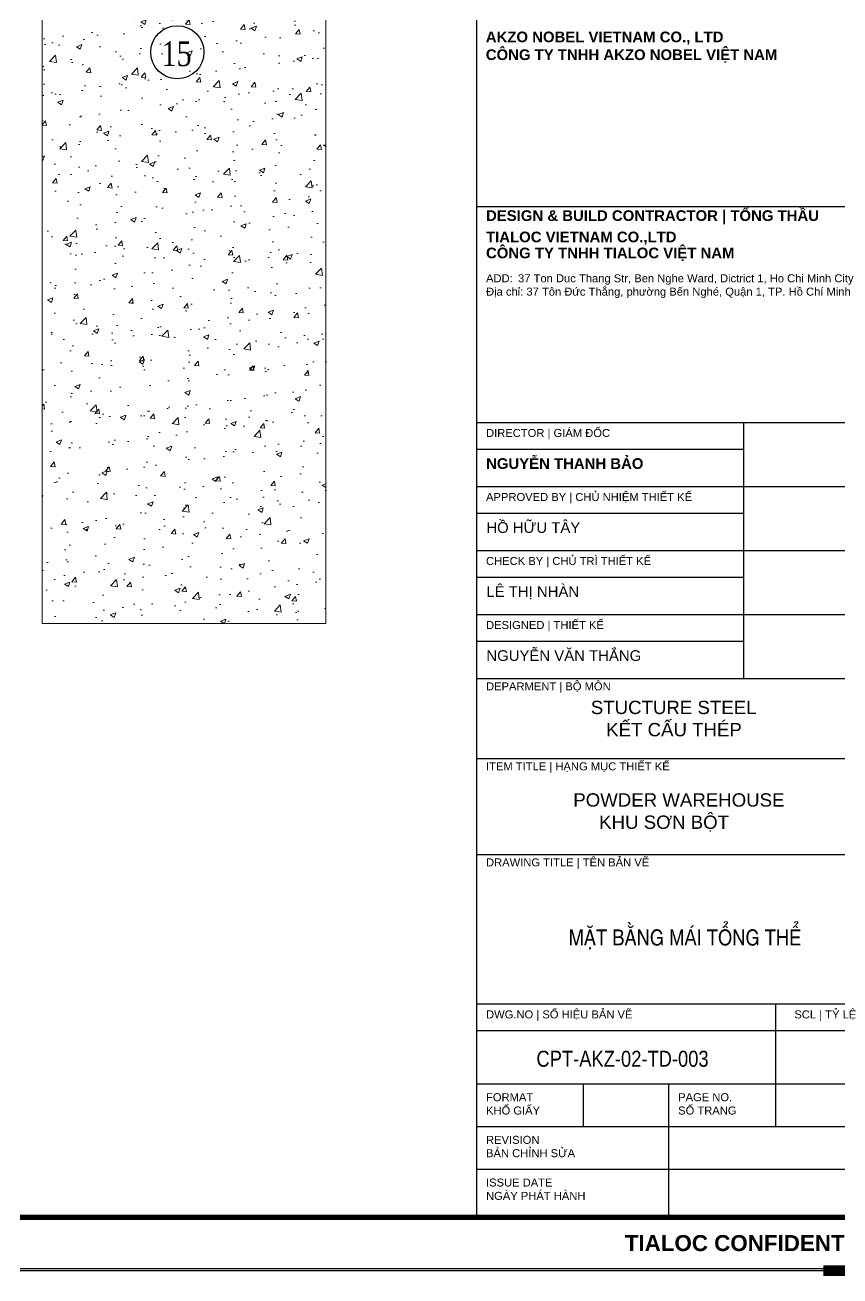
# Model space of a CAD drawing. Header units: inches. Extents: x 340055 to 349452, y -34649 to -30845.
# Drawn here: x 343981.9 to 344159, y -32250.6 to -31978.7 of the extents above; entities that cross this region are included whole.
import ezdxf
from ezdxf.enums import TextEntityAlignment as Align

# ---------------------------------------------------------------- set-up
doc = ezdxf.new("R2010")
doc.units = ezdxf.units.IN
doc.header["$MEASUREMENT"] = 0
for name, color, linetype in [('0 @ 1', 7, 'Continuous'), ('3', 3, 'Continuous'), ('CAUTAO', 7, 'Continuous'), ('NET IN', 3, 'Continuous')]:
    doc.layers.add(name, color=color, linetype=linetype)
doc.layers.add('Cover text', color=7, linetype='Continuous', true_color=0x52370f)
for name, color, linetype, lineweight in [('TEXT @ 1', 7, 'Continuous', 20), ('TL-TIILE BLOCK A2$0$TL-TITLE BLOCK - TEXT @ 1', 7, 'Continuous', 25), ('TL-TIILE BLOCK A2$0$TL-TITLE BLOCK 1', 7, 'Continuous', 50), ('TL-TIILE BLOCK A2$0$TL-TITLE BLOCK 2', 7, 'Continuous', 25), ('XRF-A-RF PLAN$0$TL-ARCH-BACKGROUND', 252, 'Continuous', 15)]:
    doc.layers.add(name, color=color, linetype=linetype, lineweight=lineweight)
doc.styles.add('TIEU DE', font='', dxfattribs={"width": 0.8})
doc.styles.add('TL-TIILE BLOCK A2$0$MEP-TEXT T.BLOCK 1', font='arial.ttf', dxfattribs={"height": 1.5})
doc.styles.add('TL-TIILE BLOCK A2$0$MEP-TEXT T.BLOCK 2', font='arial.ttf')
doc.styles.add('TL-TIILE BLOCK A2$0$MEP-TEXT T.BLOCK 3', font='arial.ttf', dxfattribs={"height": 3})
doc.styles.add('vntimeh.shx', font='vntimeh.shx', dxfattribs={"width": 0.8, "bigfont": 'bigfont.shx'})
doc.styles.get('TIEU DE').set_extended_font_data('.VnArial NarrowH')

# ---------------------------------------------------------------- blocks, each defined once
blk = doc.blocks.new('kt kien truc 1')
at = {"layer": 'Defpoints', "color": 8}
blk.add_lwpolyline([(0, 0), (594, 0), (594, 420), (0, 420)], close=True, dxfattribs=at)
at = {"layer": 'Defpoints', "color": 8, "const_width": 2}
blk.add_lwpolyline([(594, 20), (594, 0), (574, 0)], dxfattribs=at)
at = {"layer": 'TL-TIILE BLOCK A2$0$TL-TITLE BLOCK 1', "const_width": 1}
blk.add_lwpolyline([(20, 10), (579, 10), (584, 15), (584, 405), (579, 410), (20, 410), (15, 405), (15, 15)], close=True, dxfattribs=at)
at = {"layer": 'TL-TIILE BLOCK A2$0$TL-TITLE BLOCK 2'}
for p, q in [((509, 410), (509, 10)), ((509, 199.5), (584, 199.5)), ((509, 159), (584, 159)), ((559, 159), (559, 111)), ((509, 154), (559, 154)), ((509, 147), (584, 147)), ((509, 142), (559, 142)), ((509, 135), (584, 135)), ((509, 130), (559, 130)), ((509, 123), (584, 123)), ((509, 118), (559, 118)), ((509, 111), (584, 111)), ((509, 96), (584, 96)), ((509, 78), (584, 78)), ((509, 50), (584, 50)), ((565, 50), (565, 27)), ((509, 45), (584, 45)), ((509, 35), (584, 35)), ((529, 35), (529, 27)), ((545, 35), (545, 10)), ((509, 27), (584, 27)), ((509, 19), (584, 19))]:
    blk.add_line(p, q, dxfattribs=at)
at = {"layer": '0 @ 1', "attachment_point": 1}
for s, width, insert, char_height, style in [('\\pt10;{\\fArial|b1|i0|c0|p34;NGUYỄN THANH BẢO}', 32.1571, (510.79, 152.31), 2, 'TL-TIILE BLOCK A2$0$MEP-TEXT T.BLOCK 2'), ('\\pt15;{\\fArial|b1|i0|c0|p34;TIALOC CONFIDENTIAL}', 49.3859, (536.78, 6.67), 3, 'TL-TIILE BLOCK A2$0$MEP-TEXT T.BLOCK 3')]:
    blk.add_mtext_dynamic_manual_height_columns(s, width=width, gutter_width=12.5, heights=[0], dxfattribs=dict(at, insert=insert, char_height=char_height, style=style))
at = {"layer": 'TEXT @ 1', "attachment_point": 1, "style": 'TL-TIILE BLOCK A2$0$MEP-TEXT T.BLOCK 1'}
for s, width, insert, char_height in [('{\\C1;HỒ HỮU TÂY}', 50.8254, (510.84, 140.31), 2), ('{\\C1;LÊ THỊ NHÀN}', 50.8254, (510.84, 128.31), 2), ('{\\C1;NGUYỄN VĂN THẮNG}', 50.8254, (510.84, 116.31), 2), ('\\pi10.02899;{\\C1;STUCTURE STEEL \\P\\pi12.90587;KẾT CẤU THÉP}', 50.8254, (520.39, 106.84), 2.5), ('\\pi10.78205;{\\C1;POWDER WAREHOUSE\\P     KHU SƠN BỘT}', 64.0147, (516.35, 89.49), 2.5)]:
    blk.add_mtext_dynamic_manual_height_columns(s, width=width, gutter_width=15, heights=[0], dxfattribs=dict(at, insert=insert, char_height=char_height))
at = {"layer": 'TL-TIILE BLOCK A2$0$TL-TITLE BLOCK - TEXT @ 1', "attachment_point": 1}
for s, width, insert, char_height, style in [('\\pi5.64586;{\\fArial|b1|i0|c0|p34;AKZO NOBEL VIETNAM CO., LTD\\PCÔNG TY TNHH AKZO NOBEL VIỆT NAM}', 66.5482, (505.09, 232.29), 2, 'TL-TIILE BLOCK A2$0$MEP-TEXT T.BLOCK 2'), ('{\\fArial|b1|i0|c0|p34;DESIGN & BUILD CONTRACTOR | TỔNG THẦU}', 66.5482, (510.78, 198.79), 2, 'TL-TIILE BLOCK A2$0$MEP-TEXT T.BLOCK 2'), ('{\\fArial|b1|i0|c0|p34;TIALOC VIETNAM CO.,LTD}', 66.5482, (510.78, 194.79), 2, 'TL-TIILE BLOCK A2$0$MEP-TEXT T.BLOCK 2'), ('{\\fArial|b1|i0|c0|p34;CÔNG TY TNHH TIALOC VIỆT NAM}', 66.5482, (510.78, 191.79), 2, 'TL-TIILE BLOCK A2$0$MEP-TEXT T.BLOCK 2'), ('ADD:^I37 Ton Duc Thang Str, Ben Nghe Ward, Dictrict 1, Ho Chi Minh City ', 70.4569, (510.78, 186.79), 1.5, 'TL-TIILE BLOCK A2$0$MEP-TEXT T.BLOCK 1'), ('Địa chỉ: 37 Tôn Đức Thắng, phường Bến Nghé, Quận 1, TP. Hồ Chí Minh', 70.522, (510.78, 184.29), 1.5, 'TL-TIILE BLOCK A2$0$MEP-TEXT T.BLOCK 1'), ('DIRECTOR | GIÁM ĐỐC', 57.2397, (510.78, 157.79), 1.5, 'TL-TIILE BLOCK A2$0$MEP-TEXT T.BLOCK 1'), ('APPROVED BY | CHỦ NHIỆM THIẾT KẾ', 57.2397, (510.78, 145.79), 1.5, 'TL-TIILE BLOCK A2$0$MEP-TEXT T.BLOCK 1'), ('CHECK BY | CHỦ TRÌ THIẾT KẾ', 50.8254, (510.78, 133.79), 1.5, 'TL-TIILE BLOCK A2$0$MEP-TEXT T.BLOCK 1'), ('DESIGNED | THIẾT KẾ', 44.9979, (510.78, 121.79), 1.5, 'TL-TIILE BLOCK A2$0$MEP-TEXT T.BLOCK 1'), ('DEPARMENT | BỘ MÔN', 63.0963, (510.78, 110.29), 1.5, 'TL-TIILE BLOCK A2$0$MEP-TEXT T.BLOCK 1'), ('ITEM TITLE | HẠNG MỤC THIẾT KẾ', 63.0963, (510.78, 95.29), 1.5, 'TL-TIILE BLOCK A2$0$MEP-TEXT T.BLOCK 1'), ('DRAWING TITLE | TÊN BẢN VẼ', 63.0963, (510.78, 77.29), 1.5, 'TL-TIILE BLOCK A2$0$MEP-TEXT T.BLOCK 1'), ('DWG.NO | SỐ HIỆU BẢN VẼ', 37.618, (510.78, 48.79), 1.5, 'TL-TIILE BLOCK A2$0$MEP-TEXT T.BLOCK 1'), ('SCL | TỶ LỆ', 37.618, (568.56, 48.79), 1.5, 'TL-TIILE BLOCK A2$0$MEP-TEXT T.BLOCK 1'), ('FORMAT', 21.1246, (510.78, 33.27), 1.5, 'TL-TIILE BLOCK A2$0$MEP-TEXT T.BLOCK 1'), ('PAGE NO.', 21.1246, (546.78, 33.27), 1.5, 'TL-TIILE BLOCK A2$0$MEP-TEXT T.BLOCK 1'), ('KHỔ GIẤY', 31.0296, (510.78, 30.77), 1.5, 'TL-TIILE BLOCK A2$0$MEP-TEXT T.BLOCK 1'), ('SỐ TRANG', 31.0296, (546.78, 30.77), 1.5, 'TL-TIILE BLOCK A2$0$MEP-TEXT T.BLOCK 1'), ('REVISION', 21.1246, (510.78, 25.27), 1.5, 'TL-TIILE BLOCK A2$0$MEP-TEXT T.BLOCK 1'), ('BẢN CHỈNH SỬA', 31.0296, (510.78, 22.77), 1.5, 'TL-TIILE BLOCK A2$0$MEP-TEXT T.BLOCK 1'), ('ISSUE DATE', 21.1246, (510.78, 17.27), 1.5, 'TL-TIILE BLOCK A2$0$MEP-TEXT T.BLOCK 1'), ('NGÀY PHÁT HÀNH', 31.0296, (510.78, 14.77), 1.5, 'TL-TIILE BLOCK A2$0$MEP-TEXT T.BLOCK 1')]:
    blk.add_mtext_dynamic_manual_height_columns(s, width=width, gutter_width=15, heights=[0], dxfattribs=dict(at, insert=insert, char_height=char_height, style=style))

msp = doc.modelspace()

# ---------------------------------------------------------------- hatches: boundary and pattern name
at = {"layer": 'XRF-A-RF PLAN$0$TL-ARCH-BACKGROUND'}
h = msp.add_hatch(dxfattribs=at)
h.set_pattern_fill('AR-CONC', color=256, scale=1.666667)
h.set_pattern_definition([(50, (353505.548, -27628.297), (11.954336, -1.045869), [1.25, -13.75]), (355, (353505.548, -27628.297), (-2.312522, 12.536536), [1, -11]), (100.45144, (353506.544, -27628.384), (9.641814, 11.490667), [1.062337, -11.685702]), (46.1842, (353505.548, -27624.963), (17.787356, -2.758655), [1.875, -20.625]), (96.63564, (353507.03, -27625.193), (15.5777, 16.23531), [1.593506, -17.528563]), (351.18416, (353505.548, -27624.963), (15.5777, 16.23531), [1.5, -16.5]), (21, (353507.214, -27625.797), (9.948451, -6.710315), [1.25, -13.75]), (326, (353507.214, -27625.797), (4.055256, 12.085834), [1, -11]), (71.45144, (353508.043, -27626.356), (14.003706, 5.375519), [1.062337, -11.685702]), (37.5, (353505.5476, -27628.2967), (0.2026643, 5.5482309), [0, -10.8666667, 0, -11.1666667, 0, -11.0416667]), (7.5, (353505.5476, -27628.2967), (4.3844923, 6.5735285), [0, -6.3666667, 0, -10.6166667, 0, -4.2083333]), (327.5, (353501.831, -27628.2967), (8.8970406, -0.3759145), [0, -4.1666667, 0, -13, 0, -17.25]), (317.5, (353500.164, -27628.297), (9.7197695, 1.6684164), [0, -5.4166667, 0, -8.6333333, 0, -12.25])])
h.paths.add_polyline_path([(343985.5862, -32108.7757), (344047.231, -32108.7757), (344047.231, -31964.2888), (343985.5862, -31964.2888)])

# ---------------------------------------------------------------- linework, layer by layer
at = {"layer": 'CAUTAO', "color": 1, "true_color": 0xfa051e}
msp.add_circle((344014.9859, -31984.5936), 5.7764, dxfattribs=at)
at = {"layer": 'NET IN'}
msp.add_lwpolyline([(343489.7906, -31762.4377), (344178.5705, -31762.4377), (344178.5705, -32249.0382), (343489.7906, -32249.0382)], close=True, dxfattribs=at)
at = {"layer": 'XRF-A-RF PLAN$0$TL-ARCH-BACKGROUND'}
msp.add_lwpolyline([(343985.5862, -32108.7757), (344047.231, -32108.7757), (344047.231, -31964.2888), (343985.5862, -31964.2888)], close=True, dxfattribs=at)

# ---------------------------------------------------------------- block references
at = {"layer": '3'}
ref = msp.add_blockref('kt kien truc 1', (343489.7906, -32249.4537), dxfattribs=dict(at, xscale=1.159562065285868, yscale=1.159562065285868, zscale=1.159562065285868))
ref.add_attrib('TENBANVE', 'MÆT B»NG M¸I TæNG THÓ', dxfattribs={"layer": 'Cover text', "ltscale": 0.5, "height": 3.478686, "style": 'TIEU DE'}).set_placement((344125.2962, -32177.0209), align=Align.MIDDLE_CENTER)
ref.add_attrib('STT', 'CPT-AKZ-02-TD-003', dxfattribs={"layer": 'Cover text', "ltscale": 0.5, "height": 3.478686, "style": 'TIEU DE'}).set_placement((344111.7335, -32203.3883), align=Align.MIDDLE_CENTER)

# ---------------------------------------------------------------- texts
at = {"layer": 'CAUTAO', "color": 1, "true_color": 0xfa051e, "insert": (344014.8364, -31984.9419), "char_height": 5.4, "attachment_point": 5, "style": 'vntimeh.shx'}
msp.add_mtext('\\A1;15', dxfattribs=at)

doc.saveas('drawing.dxf')
